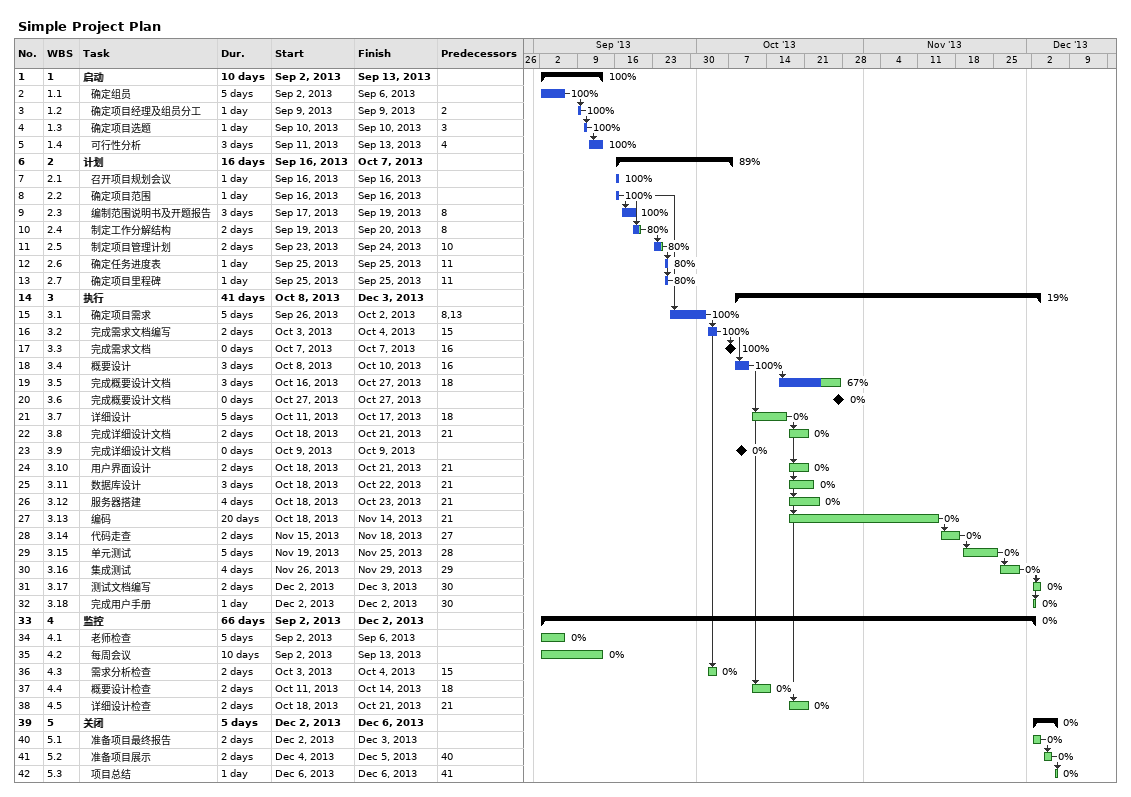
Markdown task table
Simple Project Plan

| ID | WBS | Task | Duration | Start | Finish | Predecessors | % complete |
|---|---|---|---|---|---|---|---|
| 1 | 1 | **启动** | 10d | 2013-09-02 | 2013-09-13 |  | 100 |
| 2 | 1.1 | 确定组员 | 5d | 2013-09-02 | 2013-09-06 |  | 100 |
| 3 | 1.2 | 确定项目经理及组员分工 | 1d | 2013-09-09 | 2013-09-09 | 2 | 100 |
| 4 | 1.3 | 确定项目选题 | 1d | 2013-09-10 | 2013-09-10 | 3 | 100 |
| 5 | 1.4 | 可行性分析 | 3d | 2013-09-11 | 2013-09-13 | 4 | 100 |
| 6 | 2 | **计划** | 16d | 2013-09-16 | 2013-10-07 |  | 89 |
| 7 | 2.1 | 召开项目规划会议 | 1d | 2013-09-16 | 2013-09-16 |  | 100 |
| 8 | 2.2 | 确定项目范围 | 1d | 2013-09-16 | 2013-09-16 |  | 100 |
| 9 | 2.3 | 编制范围说明书及开题报告 | 3d | 2013-09-17 | 2013-09-19 | 8 | 100 |
| 10 | 2.4 | 制定工作分解结构 | 2d | 2013-09-19 | 2013-09-20 | 8 | 80 |
| 11 | 2.5 | 制定项目管理计划 | 2d | 2013-09-23 | 2013-09-24 | 10 | 80 |
| 12 | 2.6 | 确定任务进度表 | 1d | 2013-09-25 | 2013-09-25 | 11 | 80 |
| 13 | 2.7 | 确定项目里程碑 | 1d | 2013-09-25 | 2013-09-25 | 11 | 80 |
| 14 | 3 | **执行** | 41d | 2013-10-08 | 2013-12-03 |  | 19 |
| 15 | 3.1 | 确定项目需求 | 5d | 2013-09-26 | 2013-10-02 | 8, 13 | 100 |
| 16 | 3.2 | 完成需求文档编写 | 2d | 2013-10-03 | 2013-10-04 | 15 | 100 |
| 17 | 3.3 | 完成需求文档 | 0d | 2013-10-07 | 2013-10-07 | 16 | 100 |
| 18 | 3.4 | 概要设计 | 3d | 2013-10-08 | 2013-10-10 | 16 | 100 |
| 19 | 3.5 | 完成概要设计文档 | 3d | 2013-10-16 | 2013-10-27 | 18 | 67 |
| 20 | 3.6 | 完成概要设计文档 | 0d | 2013-10-27 | 2013-10-27 |  | 0 |
| 21 | 3.7 | 详细设计 | 5d | 2013-10-11 | 2013-10-17 | 18 | 0 |
| 22 | 3.8 | 完成详细设计文档 | 2d | 2013-10-18 | 2013-10-21 | 21 | 0 |
| 23 | 3.9 | 完成详细设计文档 | 0d | 2013-10-09 | 2013-10-09 |  | 0 |
| 24 | 3.10 | 用户界面设计 | 2d | 2013-10-18 | 2013-10-21 | 21 | 0 |
| 25 | 3.11 | 数据库设计 | 3d | 2013-10-18 | 2013-10-22 | 21 | 0 |
| 26 | 3.12 | 服务器搭建 | 4d | 2013-10-18 | 2013-10-23 | 21 | 0 |
| 27 | 3.13 | 编码 | 20d | 2013-10-18 | 2013-11-14 | 21 | 0 |
| 28 | 3.14 | 代码走查 | 2d | 2013-11-15 | 2013-11-18 | 27 | 0 |
| 29 | 3.15 | 单元测试 | 5d | 2013-11-19 | 2013-11-25 | 28 | 0 |
| 30 | 3.16 | 集成测试 | 4d | 2013-11-26 | 2013-11-29 | 29 | 0 |
| 31 | 3.17 | 测试文档编写 | 2d | 2013-12-02 | 2013-12-03 | 30 | 0 |
| 32 | 3.18 | 完成用户手册 | 1d | 2013-12-02 | 2013-12-02 | 30 | 0 |
| 33 | 4 | **监控** | 66d | 2013-09-02 | 2013-12-02 |  | 0 |
| 34 | 4.1 | 老师检查 | 5d | 2013-09-02 | 2013-09-06 |  | 0 |
| 35 | 4.2 | 每周会议 | 10d | 2013-09-02 | 2013-09-13 |  | 0 |
| 36 | 4.3 | 需求分析检查 | 2d | 2013-10-03 | 2013-10-04 | 15 | 0 |
| 37 | 4.4 | 概要设计检查 | 2d | 2013-10-11 | 2013-10-14 | 18 | 0 |
| 38 | 4.5 | 详细设计检查 | 2d | 2013-10-18 | 2013-10-21 | 21 | 0 |
| 39 | 5 | **关闭** | 5d | 2013-12-02 | 2013-12-06 |  | 0 |
| 40 | 5.1 | 准备项目最终报告 | 2d | 2013-12-02 | 2013-12-03 |  | 0 |
| 41 | 5.2 | 准备项目展示 | 2d | 2013-12-04 | 2013-12-05 | 40 | 0 |
| 42 | 5.3 | 项目总结 | 1d | 2013-12-06 | 2013-12-06 | 41 | 0 |
